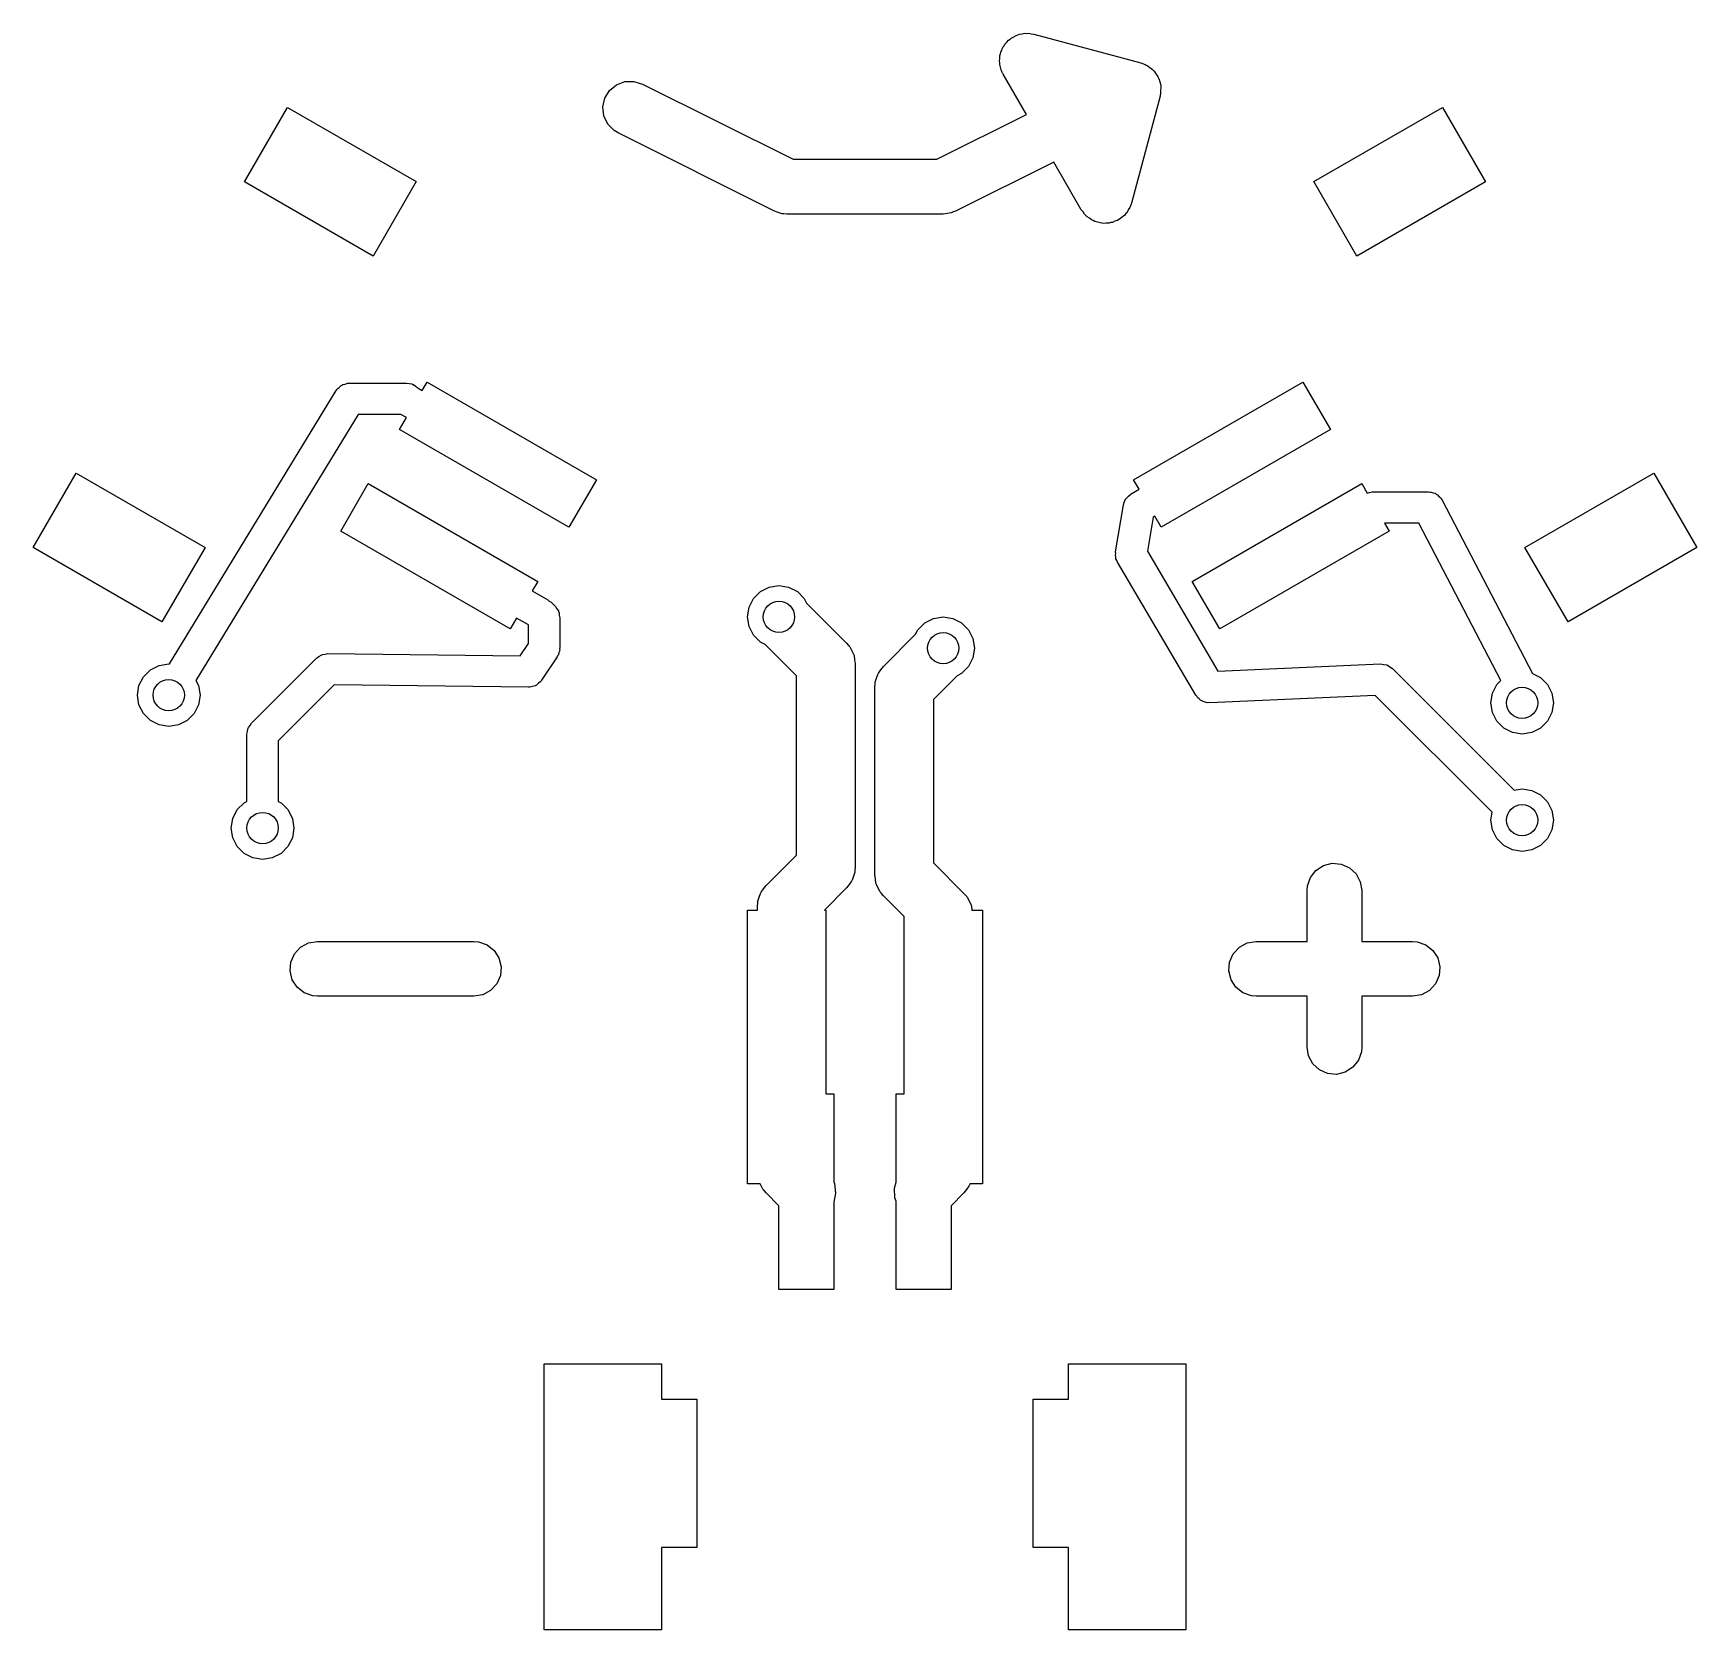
# Model space of a CAD drawing. Extents: x -10.6 to 10.6, y -11.4 to 9.
import ezdxf

# ---------------------------------------------------------------- set-up
doc = ezdxf.new("R2010")
doc.units = 0
doc.layers.add('BLACK', color=7, linetype='CONTINUOUS')

msp = doc.modelspace()

# ---------------------------------------------------------------- linework, layer by layer
at = {"layer": 'BLACK', "linetype": 'CONTINUOUS'}
for p, q in [((1.90223, 8.916), (1.93246, 8.93508)), ((1.93246, 8.93508), (1.95395, 8.94018)), ((1.95395, 8.94018), (1.97396, 8.94953)), ((1.97396, 8.94953), (2.0095, 8.95336)), ((2.0095, 8.95336), (2.04428, 8.96162)), ((2.04428, 8.96162), (2.06627, 8.95948)), ((2.06627, 8.95948), (2.08823, 8.96185)), ((2.08823, 8.96185), (2.12309, 8.95396)), ((2.12309, 8.95396), (2.15867, 8.9505)), ((2.15867, 8.9505), (3.5247, 8.58447)), ((1.73149, 8.69697), (1.73466, 8.71884)), ((1.73466, 8.71884), (1.75097, 8.75064)), ((1.75097, 8.75064), (1.76316, 8.78424)), ((1.76316, 8.78424), (1.77702, 8.80145)), ((1.77702, 8.80145), (1.7871, 8.8211)), ((1.7871, 8.8211), (1.81283, 8.84591)), ((1.81283, 8.84591), (1.83526, 8.87375)), ((1.83526, 8.87375), (1.85394, 8.88554)), ((1.85394, 8.88554), (1.86984, 8.90087)), ((1.86984, 8.90087), (1.90223, 8.916)), ((1.71816, 8.6051), (1.72329, 8.64047)), ((1.72225, 8.58338), (1.71816, 8.6051)), ((1.72184, 8.5613), (1.72225, 8.58338)), ((1.7328, 8.52727), (1.72184, 8.5613)), ((1.72329, 8.64047), (1.72395, 8.67621)), ((1.72395, 8.67621), (1.73149, 8.69697)), ((1.7394, 8.49214), (1.7328, 8.52727)), ((3.5247, 8.58447), (3.58147, 8.56386)), ((3.58147, 8.56386), (3.59291, 8.55605)), ((3.59291, 8.55605), (3.60593, 8.55132)), ((3.60593, 8.55132), (3.64012, 8.52379)), ((3.64012, 8.52379), (3.67636, 8.49902)), ((-3.26429, 8.22946), (-3.17571, 8.3027)), ((-3.17571, 8.3027), (-3.06819, 8.34329)), ((-3.06819, 8.34329), (-2.95332, 8.34687)), ((-2.95332, 8.34687), (-2.84347, 8.31305)), ((-2.84347, 8.31305), (-0.917375, 7.35)), ((1.75454, 8.45976), (1.7394, 8.49214)), ((1.75707, 8.4519), (1.75454, 8.45976)), ((1.76013, 8.44781), (1.75707, 8.4519)), ((1.76498, 8.43742), (1.76013, 8.44781)), ((2.06229, 7.92246), (1.76498, 8.43742)), ((3.67636, 8.49902), (3.68465, 8.48792)), ((3.68465, 8.48792), (3.69544, 8.47923)), ((3.69544, 8.47923), (3.71887, 8.4421)), ((3.71887, 8.4421), (3.74513, 8.40693)), ((3.74513, 8.40693), (3.74937, 8.39374)), ((3.74937, 8.39374), (3.75676, 8.38203)), ((3.75676, 8.38203), (3.7669, 8.33931)), ((3.7669, 8.33931), (3.78036, 8.29753)), ((3.78036, 8.29753), (3.7801, 8.28368)), ((-3.34947, 8.01932), (-3.32436, 8.13148)), ((-3.32436, 8.13148), (-3.26429, 8.22946)), ((3.77219, 8.15581), (3.40616, 6.78979)), ((3.77353, 8.1696), (3.77219, 8.15581)), ((3.77825, 8.18262), (3.77353, 8.1696)), ((3.77906, 8.2265), (3.77825, 8.18262)), ((3.7833, 8.2702), (3.77906, 8.2265)), ((3.7801, 8.28368), (3.7833, 8.2702)), ((-7.93166, 7.06195), (-7.38166, 8.01458)), ((-7.38166, 8.01458), (-5.73622, 7.06458)), ((-3.33688, 7.90508), (-3.34947, 8.01932)), ((-3.28798, 7.80108), (-3.33688, 7.90508)), ((0.917375, 7.35), (2.06229, 7.92246)), ((5.73622, 7.06458), (7.38166, 8.01458)), ((7.38166, 8.01458), (7.93166, 7.06195)), ((-3.20802, 7.71852), (-3.28798, 7.80108)), ((-3.15652, 7.68695), (-3.20802, 7.71852)), ((-1.15653, 6.68695), (-3.15652, 7.68695)), ((-0.917375, 7.35), (0.917375, 7.35)), ((2.41292, 7.31515), (1.15653, 6.68695)), ((2.76498, 6.70538), (2.41292, 7.31515)), ((-6.28622, 6.11196), (-7.93166, 7.06195)), ((-5.73622, 7.06458), (-6.28622, 6.11196)), ((6.28622, 6.11196), (5.73622, 7.06458)), ((7.93166, 7.06195), (6.28622, 6.11196)), ((-1.10802, 6.67201), (-1.15653, 6.68695)), ((-1.06017, 6.65521), (-1.10802, 6.67201)), ((-1.05082, 6.6544), (-1.06017, 6.65521)), ((-1.04668, 6.65313), (-1.05082, 6.6544)), ((-1.0389, 6.65337), (-1.04668, 6.65313)), ((-1, 6.65), (-1.0389, 6.65337)), ((1, 6.65), (-1, 6.65)), ((1.05004, 6.65833), (1, 6.65)), ((1.10037, 6.6647), (1.05004, 6.65833)), ((1.1091, 6.66816), (1.10037, 6.6647)), ((1.11337, 6.66887), (1.1091, 6.66816)), ((1.12022, 6.67256), (1.11337, 6.66887)), ((1.15653, 6.68695), (1.12022, 6.67256)), ((2.78769, 6.67777), (2.76498, 6.70538)), ((2.80676, 6.64754), (2.78769, 6.67777)), ((2.82397, 6.63369), (2.80676, 6.64754)), ((2.838, 6.61663), (2.82397, 6.63369)), ((2.86843, 6.59787), (2.838, 6.61663)), ((2.89627, 6.57545), (2.86843, 6.59787)), ((3.26633, 6.59193), (3.24632, 6.58258)), ((3.29206, 6.61674), (3.26633, 6.59193)), ((3.3207, 6.63812), (3.29206, 6.61674)), ((3.33317, 6.65637), (3.3207, 6.63812)), ((3.34907, 6.6717), (3.33317, 6.65637)), ((3.36538, 6.7035), (3.34907, 6.6717)), ((3.38555, 6.73301), (3.36538, 6.7035)), ((3.39775, 6.76661), (3.38555, 6.73301)), ((3.40152, 6.77396), (3.39775, 6.76661)), ((3.40225, 6.77901), (3.40152, 6.77396)), ((3.40616, 6.78979), (3.40225, 6.77901)), ((2.91704, 6.56791), (2.89627, 6.57545)), ((2.93584, 6.55632), (2.91704, 6.56791)), ((2.9707, 6.54843), (2.93584, 6.55632)), ((3.00431, 6.53624), (2.9707, 6.54843)), ((3.02639, 6.53583), (3.00431, 6.53624)), ((3.04794, 6.53095), (3.02639, 6.53583)), ((3.08348, 6.53478), (3.04794, 6.53095)), ((3.11922, 6.53413), (3.08348, 6.53478)), ((3.14025, 6.5409), (3.11922, 6.53413)), ((3.16221, 6.54327), (3.14025, 6.5409)), ((3.19459, 6.5584), (3.16221, 6.54327)), ((3.22861, 6.56936), (3.19459, 6.5584)), ((3.24632, 6.58258), (3.22861, 6.56936)), ((-6.68598, 4.46176), (-6.67613, 4.46961)), ((-6.67613, 4.46961), (-6.6446, 4.4768)), ((-6.6446, 4.4768), (-6.61421, 4.48785)), ((-6.61421, 4.48785), (-6.60167, 4.48659)), ((-6.60167, 4.48659), (-6.58939, 4.48939)), ((-6.58939, 4.48939), (-5.85925, 4.48939)), ((-5.85925, 4.48939), (-5.82669, 4.48191)), ((-5.82669, 4.48191), (-5.7935, 4.47815)), ((-5.7935, 4.47815), (-5.78376, 4.47204)), ((-5.78376, 4.47204), (-5.77256, 4.46946)), ((-5.77256, 4.46946), (-5.74646, 4.44859)), ((-5.6613, 4.39434), (-5.59878, 4.50263)), ((-5.59878, 4.50263), (-3.43372, 3.25263)), ((3.43372, 3.25263), (5.59878, 4.50263)), ((5.59878, 4.50263), (5.94878, 3.89641)), ((-8.89119, 0.898606), (-6.75997, 4.39381)), ((-6.75997, 4.39381), (-6.75117, 4.40283)), ((-6.75117, 4.40283), (-6.7457, 4.41417)), ((-6.7457, 4.41417), (-6.72041, 4.43432)), ((-6.72041, 4.43432), (-6.69781, 4.45746)), ((-6.69781, 4.45746), (-6.68598, 4.46176)), ((-5.74646, 4.44859), (-5.71818, 4.43081)), ((-5.71818, 4.43081), (-5.71145, 4.42409)), ((-5.71145, 4.42409), (-5.6613, 4.39434)), ((-6.4771, 4.08939), (-8.55181, 0.686866)), ((-5.93126, 4.08939), (-6.4771, 4.08939)), ((-5.94878, 3.89641), (-5.86132, 4.0479)), ((-5.86132, 4.0479), (-5.93126, 4.08939)), ((-3.78372, 2.64641), (-5.94878, 3.89641)), ((5.94878, 3.89641), (3.78372, 2.64641)), ((-10.6317, 2.38542), (-10.0817, 3.33804)), ((-10.0817, 3.33804), (-8.43622, 2.38804)), ((-6.69878, 2.59737), (-6.34878, 3.20359)), ((-6.34878, 3.20359), (-4.18372, 1.95359)), ((-3.43372, 3.25263), (-3.78372, 2.64641)), ((3.50312, 3.13242), (3.43372, 3.25263)), ((4.18372, 1.95359), (6.34878, 3.20359)), ((6.34878, 3.20359), (6.41923, 3.08157)), ((8.43622, 2.38804), (10.0817, 3.33804)), ((10.0817, 3.33804), (10.6317, 2.38542)), ((3.31921, 2.97307), (3.33504, 3.01308)), ((3.33504, 3.01308), (3.33613, 3.01409)), ((3.33613, 3.01409), (3.3367, 3.01546)), ((3.3367, 3.01546), (3.36878, 3.04424)), ((3.36878, 3.04424), (3.4004, 3.07343)), ((3.4004, 3.07343), (3.50312, 3.13242)), ((6.41923, 3.08157), (6.44877, 3.08831)), ((6.44877, 3.08831), (6.48349, 3.09932)), ((6.48349, 3.09932), (6.49181, 3.09813)), ((6.49181, 3.09813), (6.5, 3.1)), ((6.5, 3.1), (7.20035, 3.1)), ((7.20035, 3.1), (7.2191, 3.09569)), ((7.2191, 3.09569), (7.23832, 3.09629)), ((7.23832, 3.09629), (7.26191, 3.08584)), ((7.26191, 3.08584), (7.28705, 3.08006)), ((7.28705, 3.08006), (7.30207, 3.06805)), ((7.30207, 3.06805), (7.31966, 3.06026)), ((7.31966, 3.06026), (7.33638, 3.04061)), ((7.33638, 3.04061), (7.35652, 3.0245)), ((7.35652, 3.0245), (7.36485, 3.00716)), ((7.36485, 3.00716), (7.37732, 2.99251)), ((7.37732, 2.99251), (8.53429, 0.774979)), ((3.20272, 2.33288), (3.30278, 2.93322)), ((3.30278, 2.93322), (3.31921, 2.97307)), ((3.68171, 2.77372), (3.60922, 2.33878)), ((3.70312, 2.78601), (3.68171, 2.77372)), ((3.78372, 2.64641), (3.70312, 2.78601)), ((-4.53372, 1.34737), (-6.69878, 2.59737)), ((6.69878, 2.59737), (4.53372, 1.34737)), ((7.07876, 2.7), (6.63953, 2.7)), ((6.63953, 2.7), (6.69878, 2.59737)), ((8.12877, 0.68749), (7.07876, 2.7)), ((-8.98622, 1.43542), (-10.6317, 2.38542)), ((-8.43622, 2.38804), (-8.98622, 1.43542)), ((8.98622, 1.43542), (8.43622, 2.38804)), ((10.6317, 2.38542), (8.98622, 1.43542)), ((3.20066, 2.28373), (3.20418, 2.3082)), ((3.20678, 2.26436), (3.20066, 2.28373)), ((3.20418, 2.3082), (3.20272, 2.33288)), ((3.20798, 2.24408), (3.20678, 2.26436)), ((3.22, 2.22247), (3.20798, 2.24408)), ((3.22744, 2.1989), (3.22, 2.22247)), ((4.22761, 0.498596), (3.22744, 2.1989)), ((3.60922, 2.33878), (4.51129, 0.805266)), ((-4.18372, 1.95359), (-4.25433, 1.83128)), ((4.53372, 1.34737), (4.18372, 1.95359)), ((-4.25433, 1.83128), (-4.05601, 1.71863)), ((-4.05601, 1.71863), (-4.03631, 1.70055)), ((-1.48042, 1.62361), (-1.42361, 1.73511)), ((-1.42361, 1.73511), (-1.33511, 1.82361)), ((-1.33511, 1.82361), (-1.22361, 1.88042)), ((-1.22361, 1.88042), (-1.1, 1.9)), ((-1.1, 1.9), (-0.976393, 1.88042)), ((-0.976393, 1.88042), (-0.864886, 1.82361)), ((-0.864886, 1.82361), (-0.776393, 1.73511)), ((-0.776393, 1.73511), (-0.746899, 1.67723)), ((-4.03631, 1.70055), (-4.01368, 1.68632)), ((-4.01368, 1.68632), (-3.95833, 1.63098)), ((-3.95833, 1.63098), (-3.9406, 1.60266)), ((-3.9406, 1.60266), (-3.91978, 1.57654)), ((-3.91978, 1.57654), (-3.91723, 1.56533)), ((-3.91723, 1.56533), (-3.91112, 1.55558)), ((-3.91112, 1.55558), (-3.90743, 1.52238)), ((-3.90743, 1.52238), (-3.9, 1.48981)), ((-3.9, 1.48981), (-3.9, 1.09965)), ((-1.5, 1.5), (-1.48042, 1.62361)), ((-1.48042, 1.37639), (-1.5, 1.5)), ((-0.746899, 1.67723), (-0.234835, 1.16517)), ((0.876393, 1.48042), (1, 1.5)), ((1, 1.5), (1.12361, 1.48042)), ((-4.45433, 1.48487), (-4.53372, 1.34737)), ((-4.3, 1.3972), (-4.45433, 1.48487)), ((-4.3, 1.16056), (-4.3, 1.3972)), ((-1.42361, 1.26489), (-1.48042, 1.37639)), ((0.234835, 0.865165), (0.646899, 1.27723)), ((0.646899, 1.27723), (0.676393, 1.33511)), ((0.676393, 1.33511), (0.764886, 1.42361)), ((0.764886, 1.42361), (0.876393, 1.48042)), ((1.12361, 1.48042), (1.23511, 1.42361)), ((1.23511, 1.42361), (1.32361, 1.33511)), ((1.32361, 1.33511), (1.38042, 1.22361)), ((-4.40617, 1.00131), (-4.3, 1.16056)), ((-3.90194, 1.0722), (-3.91298, 1.0432)), ((-3.9, 1.09965), (-3.90312, 1.08608)), ((-3.90312, 1.08608), (-3.90194, 1.0722)), ((-1.33511, 1.17639), (-1.42361, 1.26489)), ((-1.27723, 1.1469), (-1.33511, 1.17639)), ((-0.875, 0.74467), (-1.27723, 1.1469)), ((-0.234835, 1.16517), (-0.210192, 1.13585)), ((-0.210192, 1.13585), (-0.203692, 1.12984)), ((-0.203692, 1.12984), (-0.201094, 1.12502)), ((-0.201094, 1.12502), (-0.193194, 1.11563)), ((-0.193194, 1.11563), (-0.170317, 1.06798)), ((-0.170317, 1.06798), (-0.145218, 1.02147)), ((1.38042, 1.22361), (1.4, 1.1)), ((1.4, 1.1), (1.38042, 0.976393)), ((-9.13511, 0.823607), (-9.02361, 0.880423)), ((-9.02361, 0.880423), (-8.9, 0.9)), ((-8.9, 0.9), (-8.89119, 0.898606)), ((-7.84142, 0.141421), (-7.00992, 0.972918)), ((-7.00992, 0.972918), (-6.9806, 0.991279)), ((-6.9806, 0.991279), (-6.95328, 1.01251)), ((-6.95328, 1.01251), (-6.94324, 1.01467)), ((-6.94324, 1.01467), (-6.93452, 1.02012)), ((-6.93452, 1.02012), (-6.90014, 1.02395)), ((-6.90014, 1.02395), (-6.86632, 1.03123)), ((-6.86632, 1.03123), (-4.40617, 1.00131)), ((-3.93359, 0.98906), (-4.13378, 0.68877)), ((-3.92863, 1.00208), (-3.93359, 0.98906)), ((-3.91994, 1.01295), (-3.92863, 1.00208)), ((-3.91298, 1.0432), (-3.91994, 1.01295)), ((-0.145218, 1.02147), (-0.143753, 1.01266)), ((-0.143753, 1.01266), (-0.13989, 1.00462)), ((-0.13989, 1.00462), (-0.133678, 0.952135)), ((-0.133678, 0.952135), (-0.125, 0.9)), ((-0.125, 0.9), (-0.125, -1.7)), ((0.204112, 0.822173), (0.234835, 0.865165)), ((1.32361, 0.864886), (1.23511, 0.776393)), ((1.38042, 0.976393), (1.32361, 0.864886)), ((4.51129, 0.805266), (6.59127, 0.89981)), ((6.59127, 0.89981), (6.62851, 0.89301)), ((6.62851, 0.89301), (6.6661, 0.88876)), ((6.6661, 0.88876), (6.67196, 0.885076)), ((6.67196, 0.885076), (6.67878, 0.883831)), ((6.67878, 0.883831), (6.70939, 0.861552)), ((6.70939, 0.861552), (6.74142, 0.841421)), ((-9.28042, 0.623607), (-9.22361, 0.735114)), ((-9.22361, 0.735114), (-9.13511, 0.823607)), ((-8.55181, 0.686866), (-8.51958, 0.623607)), ((-4.17294, 0.651792), (-4.19846, 0.627692)), ((-4.14522, 0.673332), (-4.17294, 0.651792)), ((-4.14088, 0.682071), (-4.14522, 0.673332)), ((-4.13378, 0.68877), (-4.14088, 0.682071)), ((-0.875, -1.54467), (-0.875, 0.74467)), ((0.125, 0.6), (0.128305, 0.638154)), ((0.127957, 0.647), (0.129525, 0.652242)), ((0.128305, 0.638154), (0.127957, 0.647)), ((0.129525, 0.652242), (0.130584, 0.664473)), ((0.130584, 0.664473), (0.148097, 0.714344)), ((0.148097, 0.714344), (0.16324, 0.764977)), ((0.16324, 0.764977), (0.168428, 0.772236)), ((0.168428, 0.772236), (0.171385, 0.780658)), ((0.171385, 0.780658), (0.204112, 0.822173)), ((1.17723, 0.746899), (0.875, 0.44467)), ((1.23511, 0.776393), (1.17723, 0.746899)), ((6.74142, 0.841421), (8.29886, -0.716018)), ((8.07639, 0.635114), (8.12877, 0.68749)), ((8.53429, 0.774979), (8.63511, 0.723607)), ((8.63511, 0.723607), (8.72361, 0.635114)), ((-9.3, 0.5), (-9.28042, 0.623607)), ((-9.28042, 0.376393), (-9.3, 0.5)), ((-8.51958, 0.623607), (-8.5, 0.5)), ((-8.5, 0.5), (-8.51958, 0.376393)), ((-6.78692, 0.63024), (-7.5, -0.082843)), ((-4.30243, 0.600015), (-6.78692, 0.63024)), ((-4.29289, 0.602069), (-4.30243, 0.600015)), ((-4.28323, 0.600704), (-4.29289, 0.602069)), ((-4.24978, 0.611354), (-4.28323, 0.600704)), ((-4.21547, 0.618743), (-4.24978, 0.611354)), ((-4.20776, 0.624731), (-4.21547, 0.618743)), ((-4.19846, 0.627692), (-4.20776, 0.624731)), ((0.125, -1.8), (0.125, 0.6)), ((0.875, 0.44467), (0.875, -1.64467)), ((4.24044, 0.484991), (4.22761, 0.498596)), ((4.24929, 0.468518), (4.24044, 0.484991)), ((4.27058, 0.453025), (4.24929, 0.468518)), ((4.28864, 0.43387), (4.27058, 0.453025)), ((4.3061, 0.427174), (4.28864, 0.43387)), ((4.32122, 0.416169), (4.3061, 0.427174)), ((6.52096, 0.4962), (4.40873, 0.40019)), ((8.01602, -0.998861), (6.52096, 0.4962)), ((8, 0.4), (8.01958, 0.523607)), ((8.01958, 0.523607), (8.07639, 0.635114)), ((8.72361, 0.635114), (8.78042, 0.523607)), ((8.78042, 0.523607), (8.8, 0.4)), ((-9.22361, 0.264886), (-9.28042, 0.376393)), ((-9.13511, 0.176393), (-9.22361, 0.264886)), ((-8.57639, 0.264886), (-8.66489, 0.176393)), ((-8.51958, 0.376393), (-8.57639, 0.264886)), ((4.34712, 0.411439), (4.32122, 0.416169)), ((4.3717, 0.402013), (4.34712, 0.411439)), ((4.39033, 0.40355), (4.3717, 0.402013)), ((4.40873, 0.40019), (4.39033, 0.40355)), ((8.01958, 0.276393), (8, 0.4)), ((8.07639, 0.164886), (8.01958, 0.276393)), ((8.78042, 0.276393), (8.72361, 0.164886)), ((8.8, 0.4), (8.78042, 0.276393)), ((-9.02361, 0.119577), (-9.13511, 0.176393)), ((-8.9, 0.1), (-9.02361, 0.119577)), ((-8.77639, 0.119577), (-8.9, 0.1)), ((-8.66489, 0.176393), (-8.77639, 0.119577)), ((-7.9, 0.000349), (-7.89251, 0.032909)), ((-7.9, -0.858501), (-7.9, 0.000349)), ((-7.89251, 0.032909), (-7.88876, 0.066102)), ((-7.88876, 0.066102), (-7.88264, 0.075837)), ((-7.88264, 0.075837), (-7.88006, 0.087046)), ((-7.88006, 0.087046), (-7.85919, 0.113141)), ((-7.85919, 0.113141), (-7.84142, 0.141421)), ((8.16489, 0.076393), (8.07639, 0.164886)), ((8.27639, 0.019577), (8.16489, 0.076393)), ((8.4, 0), (8.27639, 0.019577)), ((8.52361, 0.019577), (8.4, 0)), ((8.63511, 0.076393), (8.52361, 0.019577)), ((8.72361, 0.164886), (8.63511, 0.076393)), ((-7.5, -0.082843), (-7.5, -0.858501)), ((8.29886, -0.716018), (8.4, -0.7)), ((8.4, -0.7), (8.52361, -0.719577)), ((8.52361, -0.719577), (8.63511, -0.776393)), ((8.63511, -0.776393), (8.72361, -0.864886)), ((-8.08042, -1.07639), (-8.02361, -0.964886)), ((-8.02361, -0.964886), (-7.93511, -0.876393)), ((-7.93511, -0.876393), (-7.9, -0.858501)), ((-7.5, -0.858501), (-7.46489, -0.876393)), ((-7.46489, -0.876393), (-7.37639, -0.964886)), ((-7.37639, -0.964886), (-7.31958, -1.07639)), ((8, -1.1), (8.01602, -0.998861)), ((8.72361, -0.864886), (8.78042, -0.976393)), ((8.78042, -0.976393), (8.8, -1.1)), ((-8.1, -1.2), (-8.08042, -1.07639)), ((-8.08042, -1.32361), (-8.1, -1.2)), ((-7.31958, -1.07639), (-7.3, -1.2)), ((-7.3, -1.2), (-7.31958, -1.32361)), ((8.01958, -1.22361), (8, -1.1)), ((8.07639, -1.33511), (8.01958, -1.22361)), ((8.78042, -1.22361), (8.72361, -1.33511)), ((8.8, -1.1), (8.78042, -1.22361)), ((-8.02361, -1.43511), (-8.08042, -1.32361)), ((-7.93511, -1.52361), (-8.02361, -1.43511)), ((-7.37639, -1.43511), (-7.46489, -1.52361)), ((-7.31958, -1.32361), (-7.37639, -1.43511)), ((8.16489, -1.42361), (8.07639, -1.33511)), ((8.27639, -1.48042), (8.16489, -1.42361)), ((8.4, -1.5), (8.27639, -1.48042)), ((8.52361, -1.48042), (8.4, -1.5)), ((8.63511, -1.42361), (8.52361, -1.48042)), ((8.72361, -1.33511), (8.63511, -1.42361)), ((-7.82361, -1.58042), (-7.93511, -1.52361)), ((-7.7, -1.6), (-7.82361, -1.58042)), ((-7.57639, -1.58042), (-7.7, -1.6)), ((-7.46489, -1.52361), (-7.57639, -1.58042)), ((-1.26516, -1.93483), (-0.875, -1.54467)), ((-0.125, -1.7), (-0.128305, -1.73815)), ((0.875, -1.64467), (1.26516, -2.03483)), ((5.76445, -1.74113), (5.861, -1.67878)), ((5.861, -1.67878), (5.97254, -1.65108)), ((5.97254, -1.65108), (6.08704, -1.66099)), ((6.08704, -1.66099), (6.19216, -1.70747)), ((-0.171385, -1.88066), (-0.204112, -1.92217)), ((-0.168428, -1.87224), (-0.171385, -1.88066)), ((-0.16324, -1.86498), (-0.168428, -1.87224)), ((-0.148097, -1.81434), (-0.16324, -1.86498)), ((-0.130584, -1.76447), (-0.148097, -1.81434)), ((-0.129525, -1.75224), (-0.130584, -1.76447)), ((-0.127957, -1.747), (-0.129525, -1.75224)), ((-0.128305, -1.73815), (-0.127957, -1.747)), ((0.133678, -1.85213), (0.125, -1.8)), ((0.13989, -1.90462), (0.133678, -1.85213)), ((0.143753, -1.91266), (0.13989, -1.90462)), ((0.145218, -1.92147), (0.143753, -1.91266)), ((5.65521, -1.93982), (5.69329, -1.83138)), ((5.69329, -1.83138), (5.76445, -1.74113)), ((6.19216, -1.70747), (6.27655, -1.78548)), ((6.27655, -1.78548), (6.33113, -1.88663)), ((6.33113, -1.88663), (6.35, -2)), ((-1.36942, -2.13553), (-1.3519, -2.08566)), ((-1.3519, -2.08566), (-1.33676, -2.03502)), ((-1.33676, -2.03502), (-1.33157, -2.02776)), ((-1.33157, -2.02776), (-1.32861, -2.01934)), ((-1.32861, -2.01934), (-1.29589, -1.97783)), ((-1.29589, -1.97783), (-1.26516, -1.93483)), ((-0.234835, -1.96516), (-0.51967, -2.25)), ((-0.204112, -1.92217), (-0.234835, -1.96516)), ((0.170317, -1.96798), (0.145218, -1.92147)), ((0.193194, -2.01563), (0.170317, -1.96798)), ((0.201094, -2.02502), (0.193194, -2.01563)), ((0.203692, -2.02984), (0.201094, -2.02502)), ((0.210192, -2.03585), (0.203692, -2.02984)), ((0.234835, -2.06516), (0.210192, -2.03585)), ((0.5, -2.33033), (0.234835, -2.06516)), ((1.26516, -2.03483), (1.28981, -2.06415)), ((1.28981, -2.06415), (1.29631, -2.07016)), ((1.29631, -2.07016), (1.29891, -2.07497)), ((1.29891, -2.07497), (1.30681, -2.08437)), ((1.30681, -2.08437), (1.32969, -2.13202)), ((5.65, -2), (5.65521, -1.93982)), ((5.65, -2.65), (5.65, -2)), ((6.35, -2), (6.35, -2.65)), ((-1.5, -5.75), (-1.5, -2.25)), ((-1.5, -2.25), (-1.375, -2.25)), ((-1.375, -2.2), (-1.37169, -2.16185)), ((-1.375, -2.25), (-1.375, -2.2)), ((-1.37204, -2.153), (-1.37047, -2.14776)), ((-1.37169, -2.16185), (-1.37204, -2.153)), ((-1.37047, -2.14776), (-1.36942, -2.13553)), ((-0.51967, -2.25), (-0.5, -2.25)), ((-0.5, -2.25), (-0.5, -4.6)), ((0.5, -4.6), (0.5, -2.33033)), ((1.32969, -2.13202), (1.35478, -2.17853)), ((1.35478, -2.17853), (1.35625, -2.18733)), ((1.35625, -2.18733), (1.36011, -2.19538)), ((1.36011, -2.19538), (1.36632, -2.24788)), ((1.36632, -2.24788), (1.36668, -2.25)), ((1.36668, -2.25), (1.5, -2.25)), ((1.5, -2.25), (1.5, -5.75)), ((-7.29253, -2.80784), (-7.21452, -2.72345)), ((-7.21452, -2.72345), (-7.11337, -2.66887)), ((-7.11337, -2.66887), (-7, -2.65)), ((-7, -2.65), (-5, -2.65)), ((-5, -2.65), (-4.93982, -2.65521)), ((-4.93982, -2.65521), (-4.83139, -2.69329)), ((-4.83139, -2.69329), (-4.74113, -2.76445)), ((4.70747, -2.80784), (4.78548, -2.72345)), ((4.78548, -2.72345), (4.88663, -2.66887)), ((4.88663, -2.66887), (5, -2.65)), ((5, -2.65), (5.65, -2.65)), ((6.35, -2.65), (7, -2.65)), ((7, -2.65), (7.06018, -2.65521)), ((7.06018, -2.65521), (7.16861, -2.69329)), ((7.16861, -2.69329), (7.25887, -2.76445)), ((-7.34892, -3.02746), (-7.339, -2.91296)), ((-7.339, -2.91296), (-7.29253, -2.80784)), ((-4.74113, -2.76445), (-4.67879, -2.861)), ((-4.67879, -2.861), (-4.65108, -2.97254)), ((-4.65108, -2.97254), (-4.661, -3.08704)), ((4.65108, -3.02746), (4.661, -2.91296)), ((4.661, -2.91296), (4.70747, -2.80784)), ((7.25887, -2.76445), (7.32121, -2.861)), ((7.32121, -2.861), (7.34892, -2.97254)), ((7.34892, -2.97254), (7.339, -3.08704)), ((-7.32121, -3.139), (-7.34892, -3.02746)), ((-7.25887, -3.23555), (-7.32121, -3.139)), ((-4.661, -3.08704), (-4.70747, -3.19216)), ((4.67879, -3.139), (4.65108, -3.02746)), ((4.74113, -3.23555), (4.67879, -3.139)), ((7.339, -3.08704), (7.29253, -3.19216)), ((-7.16861, -3.30671), (-7.25887, -3.23555)), ((-7.06018, -3.34479), (-7.16861, -3.30671)), ((-7, -3.35), (-7.06018, -3.34479)), ((-5, -3.35), (-7, -3.35)), ((-4.88663, -3.33113), (-5, -3.35)), ((-4.78548, -3.27655), (-4.88663, -3.33113)), ((-4.70747, -3.19216), (-4.78548, -3.27655)), ((4.83139, -3.30671), (4.74113, -3.23555)), ((4.93982, -3.34479), (4.83139, -3.30671)), ((5, -3.35), (4.93982, -3.34479)), ((5.65, -3.35), (5, -3.35)), ((5.65, -4), (5.65, -3.35)), ((7, -3.35), (6.35, -3.35)), ((6.35, -3.35), (6.35, -4)), ((7.11337, -3.33113), (7, -3.35)), ((7.21452, -3.27655), (7.11337, -3.33113)), ((7.29253, -3.19216), (7.21452, -3.27655)), ((5.66887, -4.11337), (5.65, -4)), ((6.35, -4), (6.34479, -4.06018)), ((5.72345, -4.21452), (5.66887, -4.11337)), ((5.80784, -4.29253), (5.72345, -4.21452)), ((6.30671, -4.16861), (6.23555, -4.25887)), ((6.34479, -4.06018), (6.30671, -4.16861)), ((5.91296, -4.339), (5.80784, -4.29253)), ((6.02746, -4.34892), (5.91296, -4.339)), ((6.139, -4.32121), (6.02746, -4.34892)), ((6.23555, -4.25887), (6.139, -4.32121)), ((-0.5, -4.6), (-0.4, -4.6)), ((-0.4, -4.6), (-0.4, -5.72432)), ((0.4, -5.72929), (0.4, -4.6)), ((0.4, -4.6), (0.5, -4.6)), ((-0.4, -5.72432), (-0.38989, -5.74538)), ((0.377957, -5.803), (0.4, -5.72929)), ((-1.33939, -5.75), (-1.5, -5.75)), ((-1.32968, -5.76798), (-1.33939, -5.75)), ((-1.30681, -5.81563), (-1.32968, -5.76798)), ((-1.29891, -5.82503), (-1.30681, -5.81563)), ((-1.29631, -5.82984), (-1.29891, -5.82503)), ((-1.28981, -5.83585), (-1.29631, -5.82984)), ((-1.26516, -5.86516), (-1.28981, -5.83585)), ((-1.1, -6.03033), (-1.26516, -5.86516)), ((-0.375416, -5.86766), (-0.4, -5.98185)), ((-0.38989, -5.74538), (-0.375416, -5.86766)), ((0.382791, -5.92604), (0.377957, -5.803)), ((0.4, -5.97053), (0.382791, -5.92604)), ((1.26516, -5.86516), (1.1, -6.03033)), ((1.29589, -5.82217), (1.26516, -5.86516)), ((1.32861, -5.78066), (1.29589, -5.82217)), ((1.33157, -5.77224), (1.32861, -5.78066)), ((1.33676, -5.76498), (1.33157, -5.77224)), ((1.34124, -5.75), (1.33676, -5.76498)), ((1.5, -5.75), (1.34124, -5.75)), ((-1.1, -7.1), (-1.1, -6.03033)), ((-0.4, -5.98185), (-0.4, -7.1)), ((0.4, -7.1), (0.4, -5.97053)), ((1.1, -6.03033), (1.1, -7.1)), ((-0.4, -7.1), (-1.1, -7.1)), ((1.1, -7.1), (0.4, -7.1)), ((-4.1, -11.45), (-4.1, -8.05)), ((-4.1, -8.05), (-2.6, -8.05)), ((-2.6, -8.05), (-2.6, -8.5)), ((2.6, -8.5), (2.6, -8.05)), ((2.6, -8.05), (4.1, -8.05)), ((4.1, -8.05), (4.1, -11.45)), ((-2.6, -8.5), (-2.15, -8.5)), ((-2.15, -8.5), (-2.15, -10.4)), ((2.15, -10.4), (2.15, -8.5)), ((2.15, -8.5), (2.6, -8.5)), ((-2.15, -10.4), (-2.6, -10.4)), ((-2.6, -10.4), (-2.6, -11.45)), ((2.6, -10.4), (2.15, -10.4)), ((2.6, -11.45), (2.6, -10.4)), ((-2.6, -11.45), (-4.1, -11.45)), ((4.1, -11.45), (2.6, -11.45))]:
    msp.add_line(p, q, dxfattribs=at)
at = {"layer": 'BLACK'}
for centre in [(-1.1, 1.5), (1, 1.1), (-8.9, 0.5), (8.4, 0.4), (-7.7, -1.2), (8.4, -1.1)]:
    msp.add_circle(centre, 0.2, dxfattribs=at)

doc.saveas('drawing.dxf')
